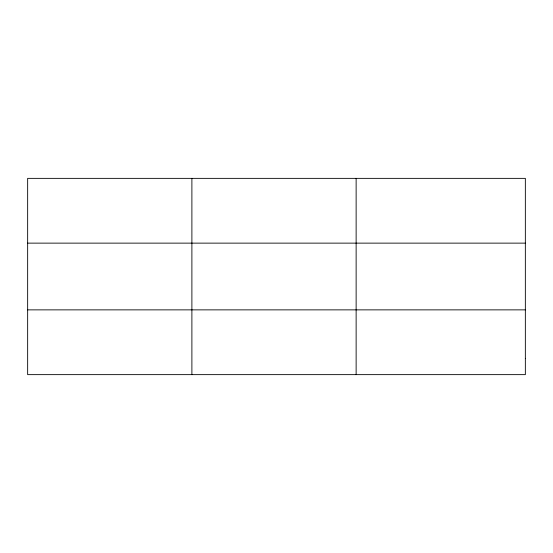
<?xml version="1.0" encoding="UTF-8"?>
<svg xmlns="http://www.w3.org/2000/svg" width="553" height="553" viewBox="0 0 553 553"><rect width="100%" height="100%" fill="white"/><g stroke="black" fill="none" stroke-linecap="round" stroke-linejoin="round"><path stroke-width="0.83" d="M191.891 374.637L191.891 178.363M356.132 374.637L356.132 178.363M27.65 243.133L525.35 243.133M27.65 309.867L525.35 309.867M525.35 358.448L525.35 374.637L27.65 374.637L27.65 178.363L525.35 178.363L525.35 358.448"/></g></svg>
